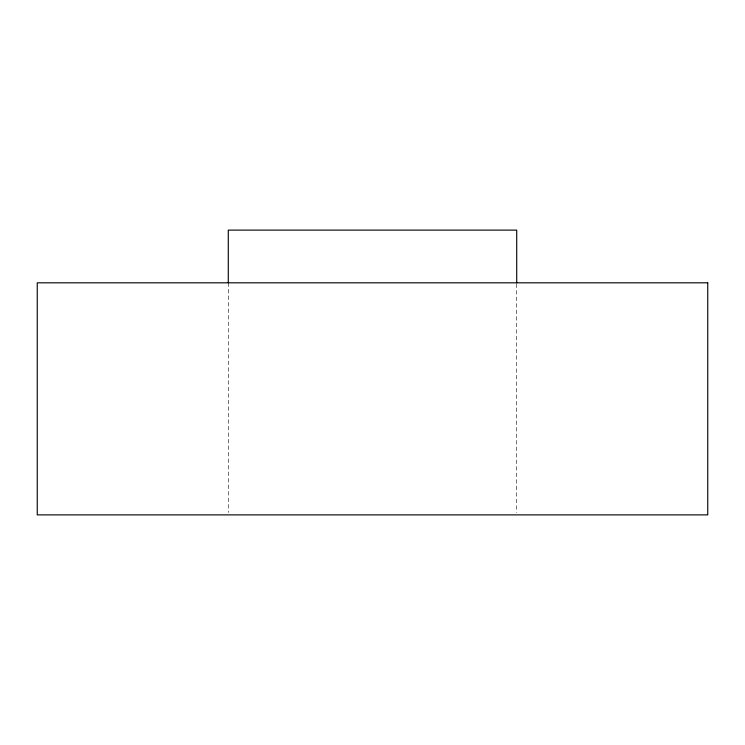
<?xml version="1.0" encoding="UTF-8"?>
<svg xmlns="http://www.w3.org/2000/svg" width="745" height="745" viewBox="0 0 745 745"><rect width="100%" height="100%" fill="white"/><g stroke="black" fill="none" stroke-linecap="round" stroke-linejoin="round"><path stroke-width="0.56" stroke-dasharray="3.73 2.79" d="M516.713 283.966L516.713 512.551M228.287 282.811L228.287 512.551"/><path stroke-width="1.12" d="M516.713 282.811L516.713 230.121L228.287 230.121L228.287 282.811M707.75 282.811L37.25 282.811L37.25 514.879L707.75 514.879L707.75 282.811"/></g></svg>
